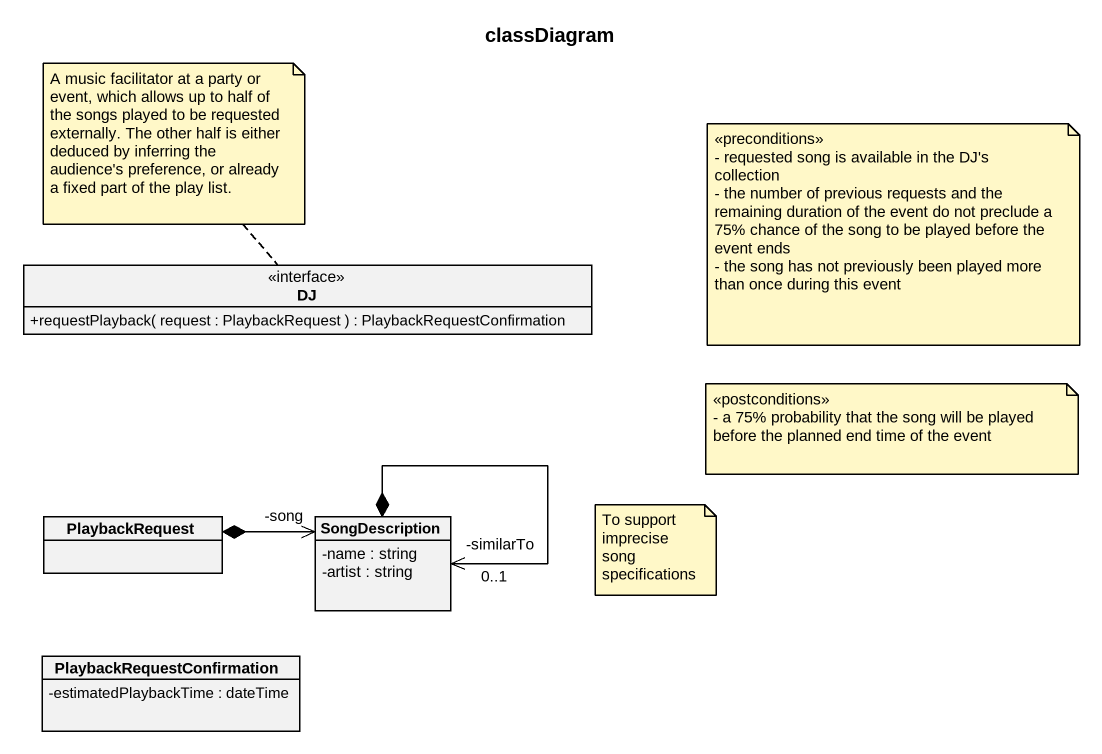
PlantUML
@startuml
title classDiagram
hide circle
hide empty members
skinparam classAttributeIconSize 0
interface DJ {
  +requestPlayback( request : PlaybackRequest ) : PlaybackRequestConfirmation
}
class PlaybackRequest
class SongDescription {
  -name : string
  -artist : string
}
class PlaybackRequestConfirmation {
  -estimatedPlaybackTime : dateTime
}
PlaybackRequest *-right-> "-song" SongDescription
SongDescription *--> "-similarTo\n0..1" SongDescription
note top of DJ : A music facilitator at a party or event, which allows up to half of the songs played to be requested externally. The other half is either deduced by inferring the audience's preference, or already a fixed part of the play list.
note as N2
  <<preconditions>>
  - requested song is available in the DJ's collection
  - the number of previous requests and the remaining duration of the event do not preclude a 75% chance of the song to be played before the event ends
  - the song has not previously been played more than once during this event
end note
note as N3
  <<postconditions>>
  - a 75% probability that the song will be played before the planned end time of the event
end note
note as N4
  To support imprecise song specifications
end note
@enduml
